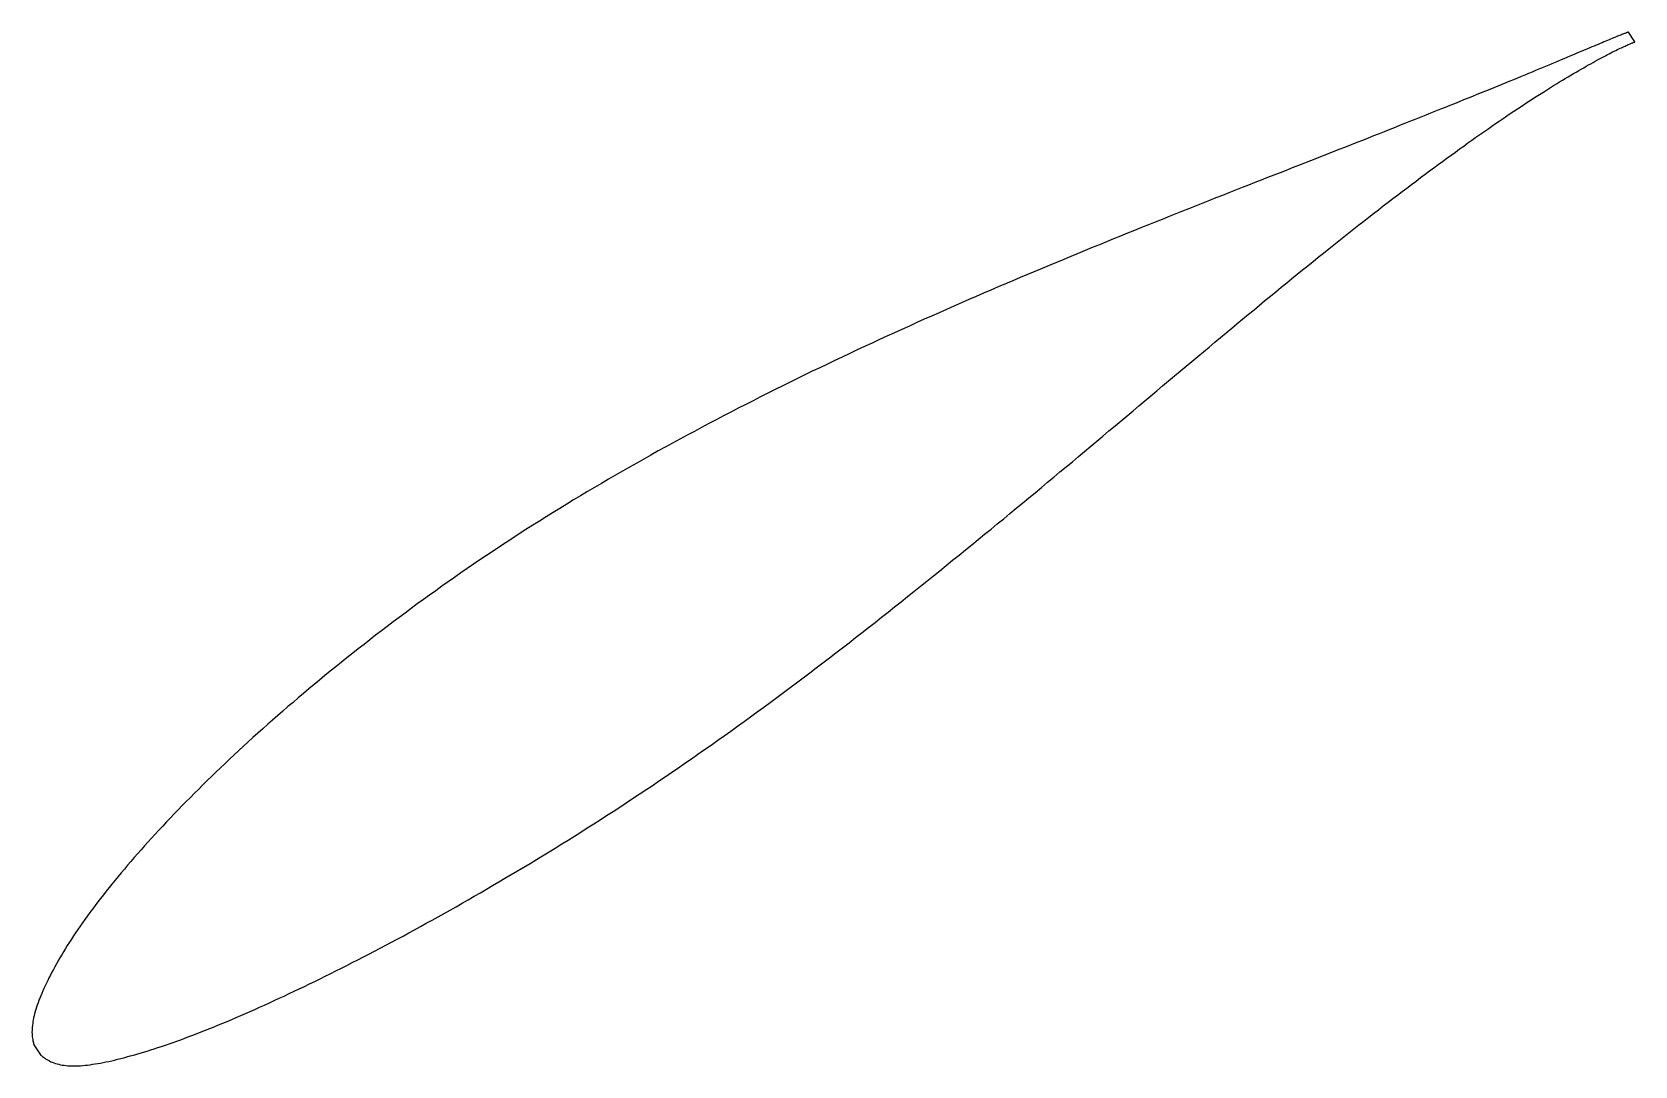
# Model space of a CAD drawing. Header units: metres. Extents: x -38 to 77, y -25 to 49.
import ezdxf

# ---------------------------------------------------------------- set-up
doc = ezdxf.new("R2010")
doc.units = ezdxf.units.M

msp = doc.modelspace()

# ---------------------------------------------------------------- linework, layer by layer
msp.add_lwpolyline([(76.51, 49.26), (76.51, 49.26), (76.5, 49.26), (76.49, 49.26), (76.47, 49.25), (76.45, 49.24), (76.42, 49.23), (76.39, 49.22), (76.35, 49.21), (76.31, 49.19), (76.26, 49.17), (76.21, 49.15), (76.16, 49.13), (76.09, 49.11), (76.03, 49.08), (75.96, 49.05), (75.88, 49.02), (75.8, 48.99), (75.72, 48.96), (75.63, 48.92), (75.53, 48.88), (75.43, 48.84), (75.33, 48.8), (75.22, 48.75), (75.11, 48.71), (74.99, 48.66), (74.87, 48.61), (74.74, 48.55), (74.61, 48.5), (74.47, 48.44), (74.33, 48.38), (74.19, 48.32), (74.03, 48.26), (73.88, 48.19), (73.72, 48.12), (73.56, 48.06), (73.39, 47.98), (73.21, 47.91), (73.03, 47.84), (72.85, 47.76), (72.66, 47.68), (72.47, 47.6), (72.28, 47.52), (72.08, 47.43), (71.87, 47.35), (71.66, 47.26), (71.44, 47.17), (71.23, 47.08), (71, 46.98), (70.77, 46.89), (70.54, 46.79), (70.3, 46.69), (70.06, 46.59), (69.82, 46.49), (69.57, 46.39), (69.31, 46.28), (69.05, 46.17), (68.79, 46.07), (68.52, 45.96), (68.25, 45.84), (67.97, 45.73), (67.69, 45.61), (67.41, 45.5), (67.12, 45.38), (66.83, 45.26), (66.53, 45.14), (66.23, 45.02), (65.92, 44.89), (65.61, 44.77), (65.29, 44.64), (64.98, 44.51), (64.65, 44.38), (64.33, 44.25), (64, 44.11), (63.66, 43.98), (63.32, 43.84), (62.98, 43.71), (62.63, 43.57), (62.28, 43.43), (61.93, 43.29), (61.57, 43.14), (61.21, 43), (60.84, 42.85), (60.47, 42.71), (60.1, 42.56), (59.72, 42.41), (59.34, 42.26), (58.95, 42.1), (58.57, 41.95), (58.17, 41.8), (57.78, 41.64), (57.38, 41.48), (56.98, 41.32), (56.57, 41.16), (56.16, 41), (55.75, 40.84), (55.33, 40.68), (54.91, 40.51), (54.49, 40.35), (54.07, 40.18), (53.64, 40.01), (53.2, 39.84), (52.77, 39.67), (52.33, 39.5), (51.89, 39.32), (51.45, 39.15), (51, 38.97), (50.55, 38.8), (50.09, 38.62), (49.64, 38.44), (49.18, 38.26), (48.72, 38.08), (48.25, 37.89), (47.78, 37.71), (47.31, 37.52), (46.84, 37.34), (46.37, 37.15), (45.89, 36.96), (45.41, 36.77), (44.93, 36.58), (44.44, 36.39), (43.96, 36.19), (43.47, 36), (42.98, 35.8), (42.48, 35.6), (41.99, 35.41), (41.49, 35.21), (40.99, 35), (40.49, 34.8), (39.99, 34.6), (39.48, 34.39), (38.97, 34.19), (38.47, 33.98), (37.95, 33.77), (37.44, 33.56), (36.93, 33.35), (36.41, 33.14), (35.9, 32.92), (35.38, 32.71), (34.86, 32.49), (34.34, 32.27), (33.82, 32.06), (33.29, 31.84), (32.77, 31.61), (32.24, 31.39), (31.72, 31.17), (31.19, 30.94), (30.66, 30.72), (30.13, 30.49), (29.6, 30.26), (29.07, 30.03), (28.54, 29.8), (28, 29.56), (27.47, 29.33), (26.94, 29.09), (26.4, 28.85), (25.87, 28.62), (25.33, 28.38), (24.8, 28.13), (24.26, 27.89), (23.73, 27.65), (23.19, 27.4), (22.65, 27.16), (22.12, 26.91), (21.58, 26.66), (21.04, 26.41), (20.51, 26.16), (19.97, 25.9), (19.43, 25.65), (18.9, 25.39), (18.36, 25.13), (17.82, 24.88), (17.29, 24.62), (16.75, 24.35), (16.22, 24.09), (15.69, 23.83), (15.15, 23.56), (14.62, 23.3), (14.09, 23.03), (13.56, 22.76), (13.03, 22.49), (12.5, 22.22), (11.97, 21.95), (11.44, 21.67), (10.91, 21.4), (10.39, 21.12), (9.86, 20.84), (9.34, 20.56), (8.81, 20.28), (8.29, 20), (7.77, 19.72), (7.25, 19.43), (6.74, 19.15), (6.22, 18.86), (5.71, 18.57), (5.19, 18.28), (4.68, 17.99), (4.17, 17.7), (3.66, 17.41), (3.16, 17.12), (2.65, 16.82), (2.15, 16.52), (1.65, 16.23), (1.15, 15.93), (0.65, 15.63), (0.16, 15.33), (-0.33, 15.02), (-0.82, 14.72), (-1.31, 14.42), (-1.8, 14.11), (-2.28, 13.81), (-2.77, 13.5), (-3.25, 13.19), (-3.72, 12.88), (-4.2, 12.57), (-4.67, 12.26), (-5.14, 11.95), (-5.61, 11.63), (-6.08, 11.32), (-6.54, 11.01), (-7, 10.69), (-7.46, 10.38), (-7.91, 10.06), (-8.37, 9.74), (-8.82, 9.42), (-9.26, 9.1), (-9.71, 8.79), (-10.15, 8.47), (-10.59, 8.15), (-11.02, 7.83), (-11.46, 7.5), (-11.89, 7.18), (-12.32, 6.86), (-12.74, 6.54), (-13.17, 6.22), (-13.58, 5.9), (-14, 5.58), (-14.41, 5.25), (-14.83, 4.93), (-15.23, 4.61), (-15.64, 4.29), (-16.04, 3.97), (-16.44, 3.64), (-16.84, 3.32), (-17.23, 3), (-17.62, 2.68), (-18.01, 2.36), (-18.39, 2.04), (-18.77, 1.72), (-19.15, 1.4), (-19.52, 1.08), (-19.89, 0.77), (-20.26, 0.45), (-20.62, 0.13), (-20.99, -0.19), (-21.34, -0.5), (-21.7, -0.82), (-22.05, -1.13), (-22.4, -1.45), (-22.74, -1.76), (-23.08, -2.07), (-23.42, -2.38), (-23.75, -2.69), (-24.09, -3), (-24.41, -3.31), (-24.74, -3.62), (-25.06, -3.93), (-25.37, -4.23), (-25.69, -4.54), (-26, -4.84), (-26.3, -5.15), (-26.6, -5.45), (-26.9, -5.75), (-27.2, -6.05), (-27.49, -6.34), (-27.78, -6.64), (-28.06, -6.94), (-28.34, -7.23), (-28.62, -7.52), (-28.89, -7.81), (-29.16, -8.1), (-29.43, -8.39), (-29.69, -8.68), (-29.95, -8.96), (-30.2, -9.24), (-30.45, -9.52), (-30.7, -9.8), (-30.94, -10.08), (-31.18, -10.36), (-31.42, -10.63), (-31.65, -10.91), (-31.88, -11.18), (-32.1, -11.45), (-32.32, -11.71), (-32.54, -11.98), (-32.75, -12.24), (-32.96, -12.5), (-33.16, -12.76), (-33.36, -13.02), (-33.56, -13.27), (-33.75, -13.53), (-33.94, -13.78), (-34.12, -14.03), (-34.31, -14.27), (-34.48, -14.52), (-34.65, -14.76), (-34.82, -15), (-34.99, -15.24), (-35.15, -15.48), (-35.3, -15.71), (-35.45, -15.94), (-35.6, -16.17), (-35.75, -16.4), (-35.89, -16.62), (-36.02, -16.85), (-36.15, -17.06), (-36.28, -17.28), (-36.4, -17.5), (-36.52, -17.71), (-36.64, -17.92), (-36.75, -18.12), (-36.86, -18.32), (-36.96, -18.52), (-37.07, -18.72), (-37.16, -18.91), (-37.25, -19.1), (-37.34, -19.29), (-37.43, -19.48), (-37.51, -19.66), (-37.59, -19.84), (-37.66, -20.01), (-37.73, -20.18), (-37.79, -20.35), (-37.85, -20.52), (-37.91, -20.68), (-37.96, -20.84), (-38.01, -21), (-38.06, -21.15), (-38.1, -21.3), (-38.14, -21.45), (-38.17, -21.6), (-38.2, -21.74), (-38.22, -21.88), (-38.24, -22.01), (-38.26, -22.14), (-38.27, -22.27), (-38.28, -22.4), (-38.28, -22.52), (-38.29, -22.64), (-38.28, -22.75), (-38.28, -22.86), (-38.27, -22.96), (-38.26, -23.06), (-38.24, -23.16), (-38.23, -23.25), (-38.21, -23.33), (-38.19, -23.4), (-38.17, -23.46), (-38.16, -23.5), (-38.15, -23.53), (-37.69, -24.26), (-37.68, -24.27), (-37.66, -24.28), (-37.63, -24.3), (-37.59, -24.33), (-37.54, -24.38), (-37.47, -24.43), (-37.39, -24.48), (-37.31, -24.54), (-37.23, -24.6), (-37.13, -24.65), (-37.04, -24.7), (-36.93, -24.75), (-36.83, -24.79), (-36.72, -24.84), (-36.61, -24.87), (-36.49, -24.91), (-36.37, -24.94), (-36.24, -24.97), (-36.12, -24.99), (-35.98, -25.01), (-35.85, -25.03), (-35.71, -25.04), (-35.57, -25.05), (-35.42, -25.05), (-35.27, -25.06), (-35.12, -25.05), (-34.96, -25.05), (-34.8, -25.04), (-34.63, -25.03), (-34.46, -25.01), (-34.29, -24.99), (-34.11, -24.97), (-33.93, -24.94), (-33.75, -24.91), (-33.56, -24.88), (-33.37, -24.85), (-33.17, -24.81), (-32.97, -24.77), (-32.77, -24.73), (-32.56, -24.68), (-32.35, -24.63), (-32.13, -24.58), (-31.91, -24.52), (-31.69, -24.47), (-31.46, -24.41), (-31.23, -24.34), (-30.99, -24.28), (-30.75, -24.21), (-30.51, -24.14), (-30.26, -24.07), (-30.01, -23.99), (-29.75, -23.91), (-29.5, -23.83), (-29.23, -23.74), (-28.97, -23.65), (-28.7, -23.56), (-28.43, -23.47), (-28.15, -23.37), (-27.87, -23.27), (-27.59, -23.17), (-27.3, -23.06), (-27.01, -22.95), (-26.72, -22.84), (-26.42, -22.73), (-26.12, -22.61), (-25.82, -22.49), (-25.51, -22.37), (-25.2, -22.24), (-24.88, -22.11), (-24.57, -21.98), (-24.25, -21.85), (-23.92, -21.71), (-23.6, -21.57), (-23.27, -21.43), (-22.93, -21.28), (-22.6, -21.14), (-22.26, -20.99), (-21.92, -20.83), (-21.57, -20.68), (-21.22, -20.52), (-20.87, -20.36), (-20.52, -20.19), (-20.16, -20.03), (-19.8, -19.86), (-19.43, -19.69), (-19.07, -19.51), (-18.7, -19.34), (-18.33, -19.16), (-17.95, -18.98), (-17.58, -18.79), (-17.2, -18.6), (-16.81, -18.41), (-16.43, -18.22), (-16.04, -18.03), (-15.65, -17.83), (-15.26, -17.63), (-14.86, -17.43), (-14.46, -17.22), (-14.06, -17.02), (-13.66, -16.81), (-13.26, -16.59), (-12.85, -16.38), (-12.44, -16.16), (-12.03, -15.94), (-11.61, -15.72), (-11.2, -15.49), (-10.78, -15.27), (-10.36, -15.04), (-9.94, -14.8), (-9.51, -14.57), (-9.09, -14.33), (-8.66, -14.09), (-8.23, -13.85), (-7.79, -13.61), (-7.36, -13.36), (-6.92, -13.11), (-6.49, -12.86), (-6.05, -12.61), (-5.61, -12.35), (-5.17, -12.09), (-4.72, -11.83), (-4.28, -11.57), (-3.83, -11.3), (-3.38, -11.04), (-2.93, -10.77), (-2.48, -10.5), (-2.02, -10.22), (-1.57, -9.95), (-1.11, -9.67), (-0.66, -9.39), (-0.2, -9.1), (0.26, -8.82), (0.72, -8.53), (1.18, -8.24), (1.64, -7.95), (2.11, -7.66), (2.57, -7.36), (3.03, -7.06), (3.5, -6.76), (3.97, -6.46), (4.43, -6.15), (4.9, -5.84), (5.37, -5.53), (5.84, -5.22), (6.3, -4.91), (6.77, -4.59), (7.24, -4.27), (7.71, -3.95), (8.19, -3.63), (8.66, -3.3), (9.13, -2.98), (9.6, -2.65), (10.07, -2.32), (10.54, -1.99), (11.02, -1.65), (11.49, -1.32), (11.96, -0.98), (12.43, -0.64), (12.91, -0.3), (13.38, 0.05), (13.85, 0.39), (14.33, 0.74), (14.8, 1.08), (15.27, 1.43), (15.74, 1.79), (16.22, 2.14), (16.69, 2.49), (17.16, 2.85), (17.63, 3.2), (18.1, 3.56), (18.58, 3.92), (19.05, 4.28), (19.52, 4.64), (19.99, 5), (20.46, 5.37), (20.93, 5.73), (21.4, 6.1), (21.87, 6.47), (22.33, 6.83), (22.8, 7.2), (23.27, 7.57), (23.74, 7.94), (24.2, 8.31), (24.67, 8.68), (25.13, 9.05), (25.6, 9.42), (26.06, 9.8), (26.53, 10.17), (26.99, 10.54), (27.45, 10.92), (27.91, 11.29), (28.37, 11.66), (28.83, 12.04), (29.29, 12.41), (29.75, 12.79), (30.21, 13.16), (30.67, 13.53), (31.12, 13.91), (31.58, 14.28), (32.03, 14.66), (32.48, 15.03), (32.94, 15.41), (33.39, 15.78), (33.84, 16.15), (34.29, 16.53), (34.73, 16.9), (35.18, 17.27), (35.63, 17.64), (36.07, 18.01), (36.52, 18.38), (36.96, 18.75), (37.4, 19.12), (37.84, 19.49), (38.28, 19.86), (38.71, 20.22), (39.15, 20.59), (39.59, 20.95), (40.02, 21.32), (40.45, 21.68), (40.88, 22.04), (41.31, 22.4), (41.74, 22.76), (42.17, 23.12), (42.59, 23.48), (43.01, 23.83), (43.44, 24.19), (43.86, 24.54), (44.28, 24.89), (44.7, 25.24), (45.11, 25.59), (45.53, 25.94), (45.94, 26.28), (46.35, 26.62), (46.76, 26.96), (47.17, 27.3), (47.57, 27.64), (47.98, 27.98), (48.38, 28.31), (48.78, 28.65), (49.18, 28.98), (49.58, 29.3), (49.98, 29.63), (50.37, 29.96), (50.76, 30.28), (51.15, 30.6), (51.54, 30.92), (51.93, 31.23), (52.31, 31.54), (52.69, 31.86), (53.07, 32.16), (53.45, 32.47), (53.83, 32.77), (54.2, 33.08), (54.58, 33.38), (54.95, 33.67), (55.31, 33.97), (55.68, 34.26), (56.04, 34.55), (56.41, 34.83), (56.77, 35.12), (57.12, 35.4), (57.48, 35.68), (57.83, 35.95), (58.18, 36.22), (58.53, 36.49), (58.87, 36.76), (59.22, 37.03), (59.56, 37.29), (59.9, 37.55), (60.23, 37.8), (60.57, 38.05), (60.9, 38.3), (61.23, 38.55), (61.55, 38.8), (61.88, 39.04), (62.2, 39.28), (62.51, 39.51), (62.83, 39.74), (63.14, 39.97), (63.45, 40.2), (63.76, 40.42), (64.06, 40.64), (64.36, 40.86), (64.66, 41.07), (64.96, 41.29), (65.25, 41.49), (65.54, 41.7), (65.83, 41.9), (66.11, 42.1), (66.39, 42.29), (66.67, 42.49), (66.95, 42.68), (67.22, 42.86), (67.49, 43.05), (67.75, 43.23), (68.01, 43.4), (68.27, 43.58), (68.53, 43.75), (68.78, 43.91), (69.03, 44.08), (69.28, 44.24), (69.52, 44.4), (69.76, 44.55), (70, 44.7), (70.23, 44.85), (70.46, 45), (70.68, 45.14), (70.91, 45.28), (71.12, 45.41), (71.34, 45.55), (71.55, 45.68), (71.76, 45.8), (71.96, 45.93), (72.16, 46.05), (72.36, 46.16), (72.55, 46.28), (72.74, 46.39), (72.93, 46.5), (73.11, 46.6), (73.29, 46.7), (73.46, 46.8), (73.63, 46.9), (73.8, 46.99), (73.96, 47.08), (74.12, 47.17), (74.28, 47.26), (74.43, 47.34), (74.57, 47.42), (74.72, 47.49), (74.85, 47.56), (74.99, 47.64), (75.12, 47.7), (75.24, 47.77), (75.37, 47.83), (75.48, 47.89), (75.6, 47.94), (75.71, 48), (75.81, 48.05), (75.91, 48.1), (76.01, 48.14), (76.1, 48.18), (76.19, 48.23), (76.27, 48.26), (76.35, 48.3), (76.42, 48.33), (76.49, 48.36), (76.55, 48.39), (76.62, 48.41), (76.67, 48.44), (76.72, 48.46), (76.77, 48.48), (76.81, 48.49), (76.85, 48.51), (76.88, 48.52), (76.91, 48.53), (76.93, 48.54), (76.95, 48.54), (76.96, 48.54), (76.97, 48.55), (76.97, 48.55)], close=True)

doc.saveas('drawing.dxf')
